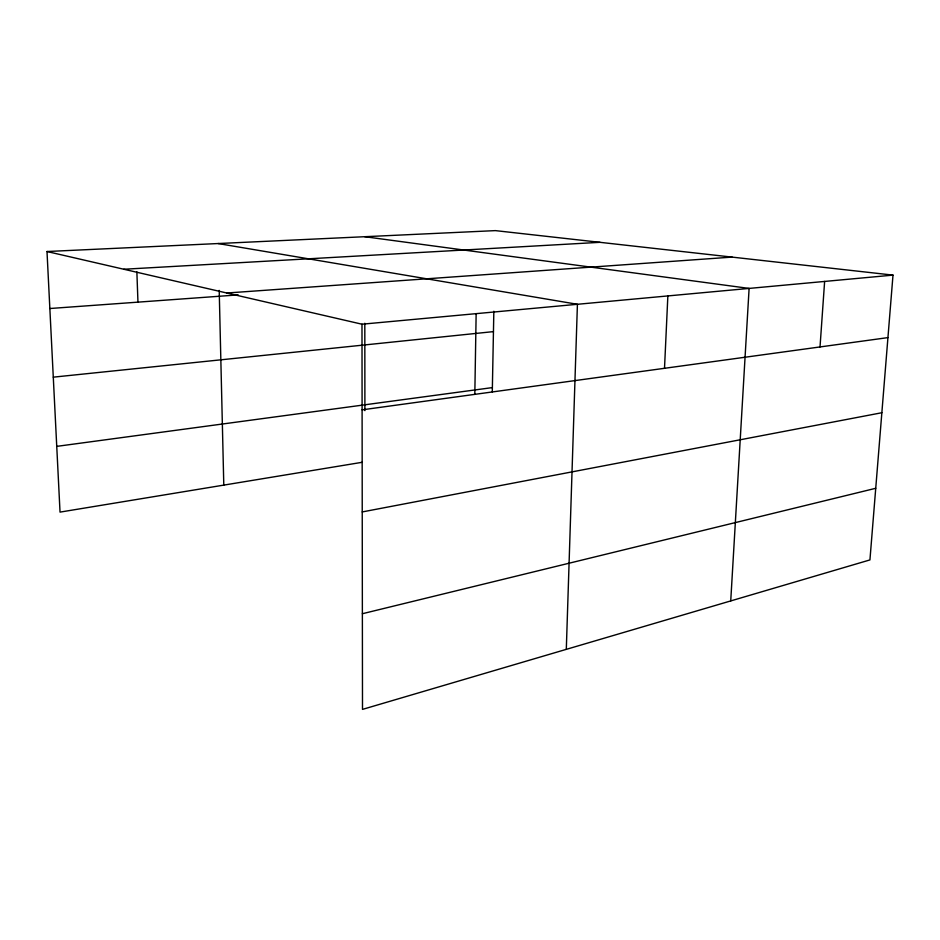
<?xml version="1.0" encoding="UTF-8"?>
<svg xmlns="http://www.w3.org/2000/svg" width="940" height="940" viewBox="0 0 940 940"><rect width="100%" height="100%" fill="white"/><g stroke="black" fill="none" stroke-linecap="round" stroke-linejoin="round"><path stroke-width="1.41" d="M474.818 394.365L476.145 313.643M492.29 391.921L493.841 311.257M566.303 649.352L577.418 304.29L218.104 243.542M664.51 368.304L667.858 295.924M730.732 600.93L749.11 288.416L364.732 236.704M820.021 346.942L824.627 281.436M47 251.52L495.38 230.617L893 275.115L869.935 559.923L362.499 709.383L361.982 324.206L47 251.52L60.031 512.112L362.041 462.315M362.37 613.726L875.739 488.295M362.229 511.936L881.861 412.731M362.1 409.84L887.936 337.613M56.741 446.371L492.372 387.597M53.275 377.163L493.441 331.62M361.982 324.206L893 275.115M49.844 308.52L238.196 294.89M226.799 293.01L732.107 257.102M123.833 269.251L599.979 242.32M136.864 271.872L137.957 302.139M219.208 290.401L223.791 485.111M364.814 323.266L364.896 410.639"/></g></svg>
